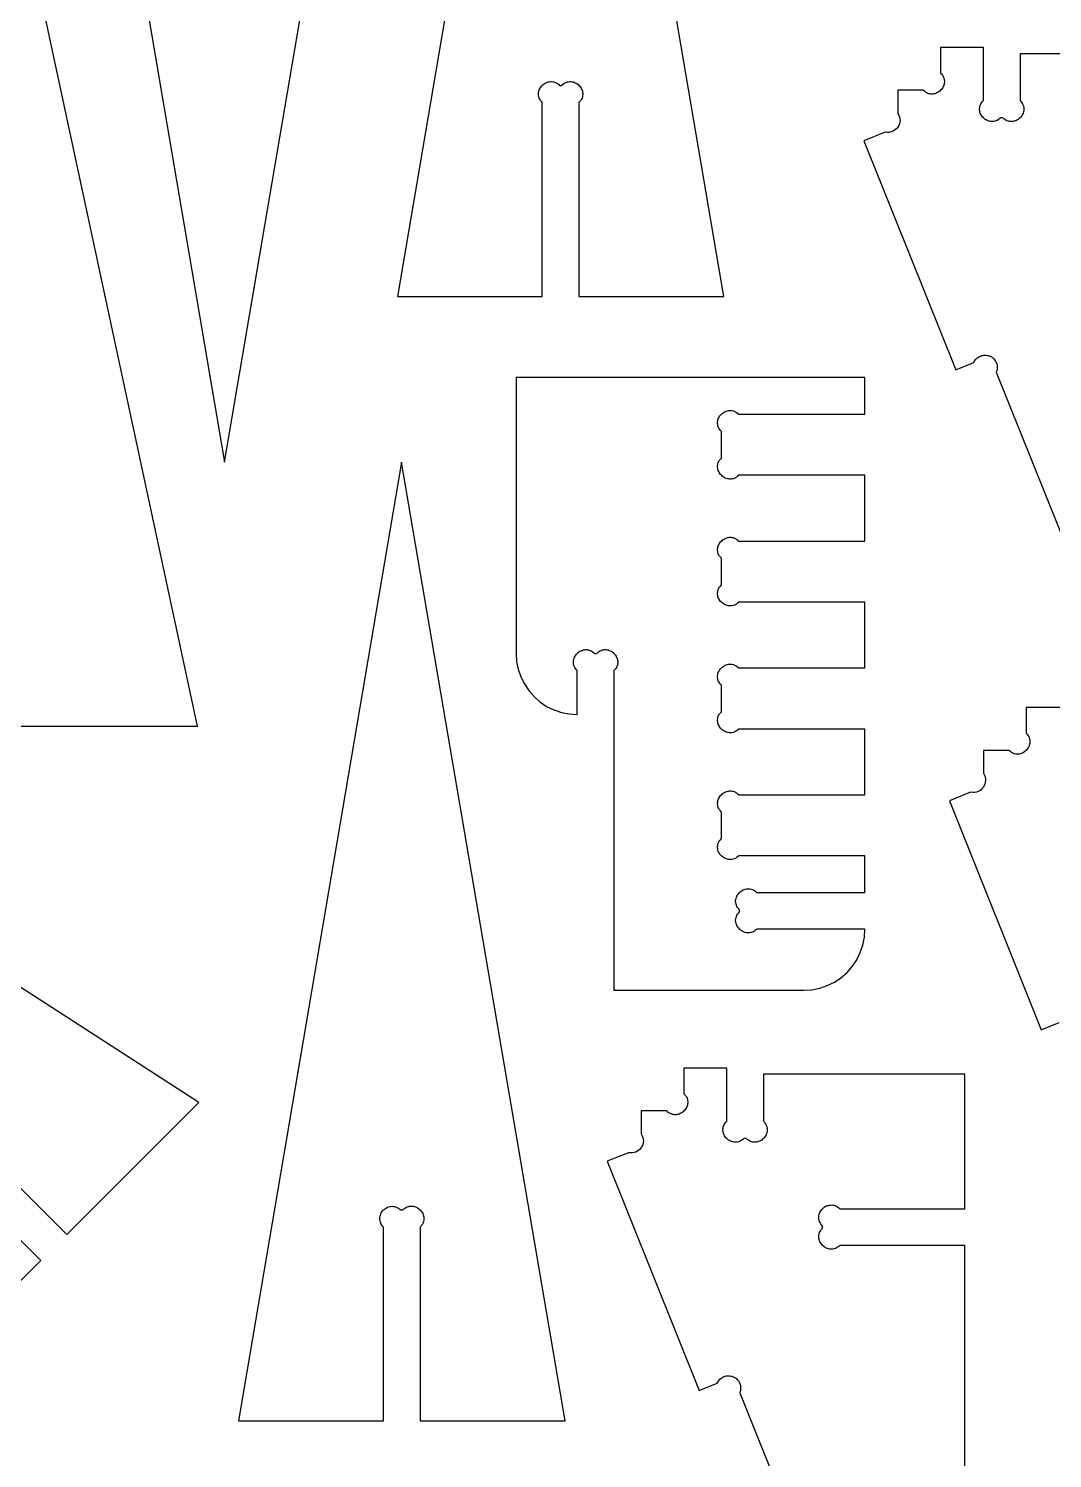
# Model space of a CAD drawing. Extents: x 105 to 1294, y 104 to 1295.
# Drawn here: x 1101.7 to 1185.5, y 845.3 to 962.3 of the extents above; entities that cross this region are included whole.
import ezdxf

# ---------------------------------------------------------------- set-up
doc = ezdxf.new("R2010")
doc.units = 0
doc.layers.add('LAYER_1', color=62, linetype='CONTINUOUS')

msp = doc.modelspace()

# ---------------------------------------------------------------- linework, layer by layer
at = {"layer": 'LAYER_1'}
for points in [[(1143.77, 956.21), (1143.69, 956.3), (1143.62, 956.39), (1143.56, 956.49), (1143.52, 956.58), (1143.49, 956.68), (1143.47, 956.77), (1143.46, 956.87), (1143.46, 956.96), (1143.47, 957.05), (1143.49, 957.15), (1143.52, 957.23), (1143.55, 957.32), (1143.6, 957.4), (1143.65, 957.48), (1143.7, 957.55), (1143.77, 957.62), (1143.84, 957.69), (1143.91, 957.74), (1143.99, 957.8), (1144.07, 957.84), (1144.16, 957.88), (1144.25, 957.9), (1144.34, 957.92), (1144.43, 957.93), (1144.52, 957.93), (1144.62, 957.92), (1144.72, 957.9), (1144.81, 957.87), (1144.91, 957.83), (1145, 957.77), (1145.09, 957.71), (1145.18, 957.62), (1145.36, 957.62), (1145.45, 957.71), (1145.54, 957.77), (1145.63, 957.83), (1145.73, 957.87), (1145.82, 957.9), (1145.92, 957.92), (1146.01, 957.93), (1146.11, 957.93), (1146.2, 957.92), (1146.29, 957.9), (1146.38, 957.88), (1146.47, 957.84), (1146.55, 957.8), (1146.63, 957.74), (1146.7, 957.69), (1146.77, 957.62), (1146.83, 957.55), (1146.89, 957.48), (1146.94, 957.4), (1146.99, 957.32), (1147.02, 957.23), (1147.05, 957.15), (1147.07, 957.05), (1147.08, 956.96), (1147.08, 956.87), (1147.07, 956.77), (1147.05, 956.68), (1147.02, 956.58), (1146.98, 956.49), (1146.92, 956.39), (1146.85, 956.3), (1146.77, 956.21), (1146.77, 940.36), (1158.63, 940.36), (1145.27, 1018.79), (1131.91, 940.36), (1143.77, 940.36)], [(1159.84, 930.72), (1170.17, 930.72), (1170.17, 933.71), (1141.62, 933.71), (1141.62, 911.15), (1141.66, 910.5), (1141.8, 909.86), (1142.01, 909.24), (1142.3, 908.65), (1142.66, 908.11), (1143.09, 907.62), (1143.58, 907.19), (1144.12, 906.82), (1144.71, 906.53), (1145.33, 906.32), (1145.98, 906.2), (1146.63, 906.15), (1146.63, 909.74), (1146.54, 909.83), (1146.48, 909.92), (1146.42, 910.01), (1146.38, 910.11), (1146.35, 910.2), (1146.33, 910.3), (1146.32, 910.39), (1146.32, 910.49), (1146.33, 910.58), (1146.35, 910.67), (1146.37, 910.76), (1146.41, 910.85), (1146.45, 910.93), (1146.51, 911.01), (1146.56, 911.08), (1146.63, 911.15), (1146.7, 911.22), (1146.77, 911.27), (1146.85, 911.32), (1146.93, 911.37), (1147.02, 911.4), (1147.11, 911.43), (1147.2, 911.45), (1147.29, 911.46), (1147.39, 911.46), (1147.48, 911.45), (1147.58, 911.43), (1147.67, 911.4), (1147.77, 911.36), (1147.86, 911.3), (1147.96, 911.23), (1148.05, 911.15), (1148.22, 911.15), (1148.31, 911.23), (1148.4, 911.3), (1148.49, 911.36), (1148.59, 911.4), (1148.68, 911.43), (1148.78, 911.45), (1148.87, 911.46), (1148.97, 911.46), (1149.06, 911.45), (1149.15, 911.43), (1149.24, 911.4), (1149.33, 911.37), (1149.41, 911.32), (1149.49, 911.27), (1149.56, 911.22), (1149.63, 911.15), (1149.69, 911.08), (1149.75, 911.01), (1149.8, 910.93), (1149.84, 910.85), (1149.88, 910.76), (1149.91, 910.67), (1149.93, 910.58), (1149.94, 910.49), (1149.94, 910.39), (1149.93, 910.3), (1149.91, 910.2), (1149.88, 910.11), (1149.83, 910.01), (1149.78, 909.92), (1149.71, 909.83), (1149.63, 909.74), (1149.63, 883.59), (1165.17, 883.59), (1165.83, 883.63), (1166.47, 883.76), (1167.08, 883.97), (1167.67, 884.26), (1168.21, 884.62), (1168.71, 885.05), (1169.14, 885.55), (1169.5, 886.09), (1169.79, 886.68), (1170.01, 887.29), (1170.13, 887.94), (1170.17, 888.59), (1161.31, 888.59), (1161.22, 888.51), (1161.13, 888.44), (1161.04, 888.38), (1160.94, 888.34), (1160.85, 888.31), (1160.75, 888.29), (1160.66, 888.28), (1160.56, 888.28), (1160.47, 888.29), (1160.38, 888.31), (1160.29, 888.34), (1160.2, 888.37), (1160.12, 888.42), (1160.04, 888.47), (1159.97, 888.53), (1159.9, 888.59), (1159.84, 888.66), (1159.78, 888.73), (1159.73, 888.81), (1159.68, 888.89), (1159.65, 888.98), (1159.62, 889.07), (1159.6, 889.16), (1159.59, 889.25), (1159.59, 889.35), (1159.6, 889.44), (1159.62, 889.54), (1159.65, 889.63), (1159.69, 889.73), (1159.75, 889.82), (1159.82, 889.91), (1159.9, 890), (1159.9, 890.18), (1159.82, 890.27), (1159.75, 890.36), (1159.69, 890.45), (1159.65, 890.55), (1159.62, 890.64), (1159.6, 890.74), (1159.59, 890.83), (1159.59, 890.93), (1159.6, 891.02), (1159.62, 891.11), (1159.65, 891.2), (1159.68, 891.29), (1159.73, 891.37), (1159.78, 891.45), (1159.84, 891.52), (1159.9, 891.59), (1159.97, 891.65), (1160.04, 891.71), (1160.12, 891.76), (1160.2, 891.81), (1160.29, 891.84), (1160.38, 891.87), (1160.47, 891.89), (1160.56, 891.9), (1160.66, 891.9), (1160.75, 891.89), (1160.85, 891.87), (1160.94, 891.84), (1161.04, 891.8), (1161.13, 891.74), (1161.22, 891.67), (1161.31, 891.59), (1170.17, 891.59), (1170.17, 894.59), (1159.84, 894.59), (1159.75, 894.51), (1159.66, 894.44), (1159.57, 894.38), (1159.47, 894.34), (1159.38, 894.31), (1159.28, 894.29), (1159.19, 894.28), (1159.09, 894.28), (1159, 894.29), (1158.91, 894.31), (1158.82, 894.34), (1158.73, 894.37), (1158.65, 894.42), (1158.57, 894.47), (1158.5, 894.53), (1158.43, 894.59), (1158.36, 894.66), (1158.3, 894.73), (1158.25, 894.81), (1158.21, 894.89), (1158.17, 894.98), (1158.14, 895.07), (1158.12, 895.16), (1158.11, 895.25), (1158.11, 895.35), (1158.12, 895.44), (1158.14, 895.54), (1158.17, 895.63), (1158.22, 895.73), (1158.27, 895.82), (1158.34, 895.91), (1158.42, 896), (1158.42, 898.17), (1158.34, 898.26), (1158.27, 898.36), (1158.22, 898.45), (1158.17, 898.54), (1158.14, 898.64), (1158.12, 898.74), (1158.11, 898.83), (1158.11, 898.93), (1158.12, 899.02), (1158.14, 899.11), (1158.17, 899.2), (1158.21, 899.28), (1158.25, 899.37), (1158.3, 899.45), (1158.36, 899.52), (1158.43, 899.59), (1158.5, 899.65), (1158.57, 899.71), (1158.65, 899.76), (1158.73, 899.8), (1158.82, 899.84), (1158.91, 899.87), (1159, 899.89), (1159.09, 899.9), (1159.19, 899.9), (1159.28, 899.89), (1159.38, 899.87), (1159.47, 899.84), (1159.57, 899.79), (1159.66, 899.74), (1159.75, 899.67), (1159.84, 899.59), (1170.17, 899.59), (1170.17, 904.96), (1159.84, 904.96), (1159.75, 904.88), (1159.66, 904.81), (1159.57, 904.76), (1159.47, 904.72), (1159.38, 904.68), (1159.28, 904.66), (1159.19, 904.65), (1159.09, 904.65), (1159, 904.67), (1158.91, 904.68), (1158.82, 904.71), (1158.73, 904.75), (1158.65, 904.79), (1158.57, 904.84), (1158.5, 904.9), (1158.43, 904.96), (1158.36, 905.03), (1158.3, 905.11), (1158.25, 905.19), (1158.21, 905.27), (1158.17, 905.35), (1158.14, 905.44), (1158.12, 905.53), (1158.11, 905.63), (1158.11, 905.72), (1158.12, 905.82), (1158.14, 905.91), (1158.17, 906.01), (1158.22, 906.1), (1158.27, 906.2), (1158.34, 906.29), (1158.42, 906.38), (1158.42, 908.55), (1158.34, 908.64), (1158.27, 908.73), (1158.22, 908.83), (1158.17, 908.92), (1158.14, 909.02), (1158.12, 909.11), (1158.11, 909.21), (1158.11, 909.3), (1158.12, 909.4), (1158.14, 909.49), (1158.17, 909.58), (1158.21, 909.66), (1158.25, 909.75), (1158.3, 909.82), (1158.36, 909.9), (1158.43, 909.97), (1158.5, 910.03), (1158.57, 910.09), (1158.65, 910.14), (1158.73, 910.18), (1158.82, 910.22), (1158.91, 910.25), (1159, 910.27), (1159.09, 910.28), (1159.19, 910.28), (1159.28, 910.27), (1159.38, 910.25), (1159.47, 910.22), (1159.57, 910.17), (1159.66, 910.12), (1159.75, 910.05), (1159.84, 909.97), (1170.17, 909.97), (1170.17, 915.34), (1159.84, 915.34), (1159.75, 915.26), (1159.66, 915.19), (1159.57, 915.13), (1159.47, 915.09), (1159.38, 915.06), (1159.28, 915.04), (1159.19, 915.03), (1159.09, 915.03), (1159, 915.04), (1158.91, 915.06), (1158.82, 915.09), (1158.73, 915.12), (1158.65, 915.17), (1158.57, 915.22), (1158.5, 915.28), (1158.43, 915.34), (1158.36, 915.41), (1158.3, 915.48), (1158.25, 915.56), (1158.21, 915.64), (1158.17, 915.73), (1158.14, 915.82), (1158.12, 915.91), (1158.11, 916), (1158.11, 916.1), (1158.12, 916.19), (1158.14, 916.29), (1158.17, 916.38), (1158.22, 916.48), (1158.27, 916.57), (1158.34, 916.66), (1158.42, 916.75), (1158.42, 918.93), (1158.34, 919.02), (1158.27, 919.11), (1158.22, 919.21), (1158.17, 919.3), (1158.14, 919.4), (1158.12, 919.49), (1158.11, 919.59), (1158.11, 919.68), (1158.12, 919.77), (1158.14, 919.86), (1158.17, 919.95), (1158.21, 920.04), (1158.25, 920.12), (1158.3, 920.2), (1158.36, 920.27), (1158.43, 920.34), (1158.5, 920.41), (1158.57, 920.46), (1158.65, 920.51), (1158.73, 920.56), (1158.82, 920.59), (1158.91, 920.62), (1159, 920.64), (1159.09, 920.65), (1159.19, 920.65), (1159.28, 920.64), (1159.38, 920.62), (1159.47, 920.59), (1159.57, 920.55), (1159.66, 920.49), (1159.75, 920.42), (1159.84, 920.34), (1170.17, 920.34), (1170.17, 925.72), (1159.84, 925.72), (1159.75, 925.64), (1159.66, 925.57), (1159.57, 925.51), (1159.47, 925.47), (1159.38, 925.44), (1159.28, 925.42), (1159.19, 925.41), (1159.09, 925.41), (1159, 925.42), (1158.91, 925.44), (1158.82, 925.47), (1158.73, 925.5), (1158.65, 925.55), (1158.57, 925.6), (1158.5, 925.65), (1158.43, 925.72), (1158.36, 925.79), (1158.3, 925.86), (1158.25, 925.94), (1158.21, 926.02), (1158.17, 926.11), (1158.14, 926.2), (1158.12, 926.29), (1158.11, 926.38), (1158.11, 926.47), (1158.12, 926.57), (1158.14, 926.66), (1158.17, 926.76), (1158.22, 926.86), (1158.27, 926.95), (1158.34, 927.04), (1158.42, 927.13), (1158.42, 929.31), (1158.34, 929.4), (1158.27, 929.49), (1158.22, 929.58), (1158.17, 929.68), (1158.14, 929.77), (1158.12, 929.87), (1158.11, 929.96), (1158.11, 930.06), (1158.12, 930.15), (1158.14, 930.24), (1158.17, 930.33), (1158.21, 930.42), (1158.25, 930.5), (1158.3, 930.58), (1158.36, 930.65), (1158.43, 930.72), (1158.5, 930.78), (1158.57, 930.84), (1158.65, 930.89), (1158.73, 930.93), (1158.82, 930.97), (1158.91, 931), (1159, 931.02), (1159.09, 931.03), (1159.19, 931.03), (1159.28, 931.02), (1159.38, 931), (1159.47, 930.97), (1159.57, 930.92), (1159.66, 930.87), (1159.75, 930.8)], [(1130.77, 864.21), (1130.7, 864.28), (1130.64, 864.37), (1130.59, 864.45), (1130.55, 864.54), (1130.52, 864.63), (1130.5, 864.72), (1130.48, 864.82), (1130.48, 864.92), (1130.48, 865.01), (1130.5, 865.11), (1130.52, 865.2), (1130.55, 865.29), (1130.59, 865.38), (1130.64, 865.47), (1130.7, 865.55), (1130.77, 865.62), (1130.85, 865.69), (1130.93, 865.75), (1131.01, 865.8), (1131.1, 865.84), (1131.19, 865.87), (1131.29, 865.9), (1131.38, 865.91), (1131.48, 865.92), (1131.57, 865.91), (1131.67, 865.9), (1131.76, 865.87), (1131.85, 865.84), (1131.94, 865.8), (1132.03, 865.75), (1132.11, 865.69), (1132.18, 865.62), (1132.35, 865.62), (1132.44, 865.7), (1132.53, 865.77), (1132.63, 865.83), (1132.72, 865.87), (1132.82, 865.9), (1132.91, 865.92), (1133.01, 865.93), (1133.1, 865.93), (1133.2, 865.92), (1133.29, 865.9), (1133.38, 865.87), (1133.46, 865.84), (1133.55, 865.79), (1133.63, 865.74), (1133.7, 865.69), (1133.77, 865.62), (1133.83, 865.55), (1133.89, 865.48), (1133.94, 865.4), (1133.99, 865.32), (1134.02, 865.23), (1134.05, 865.14), (1134.07, 865.05), (1134.08, 864.96), (1134.08, 864.87), (1134.07, 864.77), (1134.05, 864.67), (1134.02, 864.58), (1133.98, 864.48), (1133.92, 864.39), (1133.85, 864.3), (1133.77, 864.21), (1133.77, 848.37), (1145.63, 848.37), (1132.26, 926.79), (1118.9, 848.37), (1130.77, 848.37)]]:
    msp.add_lwpolyline(points, close=True, dxfattribs=at)
for points in [[(1104.4, 1005.22), (1117.77, 926.8), (1131.13, 1005.22)], [(1100.28, 905.19), (1115.56, 905.19), (1098.77, 983.21)], [(1199.35, 960.21), (1182.86, 960.21), (1182.86, 956.38), (1182.94, 956.29), (1183.01, 956.2), (1183.06, 956.11), (1183.11, 956.01), (1183.14, 955.92), (1183.16, 955.82), (1183.17, 955.72), (1183.17, 955.63), (1183.16, 955.54), (1183.14, 955.45), (1183.11, 955.36), (1183.07, 955.27), (1183.03, 955.19), (1182.98, 955.11), (1182.92, 955.03), (1182.86, 954.97), (1182.79, 954.9), (1182.72, 954.84), (1182.64, 954.79), (1182.56, 954.75), (1182.47, 954.71), (1182.38, 954.69), (1182.29, 954.67), (1182.2, 954.66), (1182.1, 954.66), (1182.01, 954.67), (1181.91, 954.69), (1181.82, 954.72), (1181.72, 954.76), (1181.63, 954.82), (1181.54, 954.89), (1181.45, 954.97), (1181.28, 954.97), (1181.19, 954.89), (1181.09, 954.82), (1181, 954.76), (1180.91, 954.72), (1180.81, 954.69), (1180.72, 954.67), (1180.62, 954.66), (1180.53, 954.66), (1180.43, 954.67), (1180.34, 954.69), (1180.25, 954.71), (1180.17, 954.75), (1180.08, 954.79), (1180.01, 954.84), (1179.93, 954.9), (1179.86, 954.97), (1179.8, 955.03), (1179.74, 955.11), (1179.69, 955.19), (1179.65, 955.27), (1179.61, 955.36), (1179.58, 955.45), (1179.56, 955.54), (1179.55, 955.63), (1179.55, 955.72), (1179.56, 955.82), (1179.58, 955.92), (1179.61, 956.01), (1179.66, 956.11), (1179.71, 956.2), (1179.78, 956.29), (1179.86, 956.38), (1179.86, 960.72), (1176.36, 960.72), (1176.36, 958.63), (1176.45, 958.54), (1176.51, 958.45), (1176.57, 958.36), (1176.61, 958.26), (1176.64, 958.17), (1176.66, 958.07), (1176.67, 957.97), (1176.67, 957.88), (1176.66, 957.79), (1176.64, 957.7), (1176.62, 957.61), (1176.58, 957.52), (1176.54, 957.44), (1176.48, 957.36), (1176.43, 957.29), (1176.36, 957.22), (1176.29, 957.15), (1176.22, 957.1), (1176.14, 957.05), (1176.06, 957), (1175.97, 956.97), (1175.88, 956.94), (1175.79, 956.92), (1175.7, 956.91), (1175.6, 956.91), (1175.51, 956.92), (1175.41, 956.94), (1175.32, 956.97), (1175.22, 957.01), (1175.13, 957.07), (1175.03, 957.14), (1174.94, 957.22), (1172.86, 957.22), (1172.86, 955.33), (1172.95, 955.19), (1173, 955.05), (1173.03, 954.9), (1173.04, 954.75), (1173.02, 954.61), (1172.99, 954.47), (1172.93, 954.34), (1172.86, 954.21), (1172.78, 954.1), (1172.67, 954), (1172.56, 953.92), (1172.43, 953.85), (1172.29, 953.81), (1172.14, 953.78), (1171.99, 953.78), (1171.83, 953.8), (1170.08, 953.09), (1177.61, 934.36), (1179.08, 934.95), (1179.12, 935.04), (1179.17, 935.12), (1179.23, 935.2), (1179.3, 935.27), (1179.37, 935.34), (1179.45, 935.39), (1179.54, 935.44), (1179.62, 935.48), (1179.71, 935.51), (1179.81, 935.53), (1179.9, 935.55), (1180, 935.55), (1180.1, 935.55), (1180.2, 935.53), (1180.29, 935.51), (1180.39, 935.48), (1180.48, 935.43), (1180.57, 935.38), (1180.64, 935.32), (1180.72, 935.25), (1180.78, 935.18), (1180.83, 935.1), (1180.88, 935.02), (1180.92, 934.93), (1180.95, 934.84), (1180.98, 934.74), (1180.99, 934.65), (1181, 934.55), (1180.99, 934.45), (1180.98, 934.36), (1180.95, 934.26), (1180.92, 934.16), (1187.92, 916.73)], [(1091.57, 876.89), (1104.85, 863.61), (1115.67, 874.42), (1048.62, 917.71)], [(1186.86, 906.72), (1183.36, 906.72), (1183.36, 904.63), (1183.44, 904.54), (1183.51, 904.45), (1183.57, 904.35), (1183.61, 904.26), (1183.64, 904.16), (1183.66, 904.07), (1183.67, 903.97), (1183.67, 903.88), (1183.66, 903.79), (1183.64, 903.69), (1183.61, 903.61), (1183.58, 903.52), (1183.53, 903.44), (1183.48, 903.36), (1183.43, 903.28), (1183.36, 903.22), (1183.29, 903.15), (1183.22, 903.09), (1183.14, 903.04), (1183.06, 903), (1182.97, 902.96), (1182.88, 902.94), (1182.79, 902.92), (1182.7, 902.91), (1182.61, 902.91), (1182.51, 902.92), (1182.41, 902.94), (1182.32, 902.97), (1182.22, 903.01), (1182.13, 903.07), (1182.04, 903.13), (1181.95, 903.22), (1179.86, 903.22), (1179.86, 901.34), (1179.94, 901.19), (1180, 901.05), (1180.03, 900.9), (1180.04, 900.75), (1180.02, 900.61), (1179.99, 900.47), (1179.93, 900.34), (1179.86, 900.22), (1179.77, 900.1), (1179.67, 900), (1179.56, 899.92), (1179.43, 899.85), (1179.29, 899.81), (1179.14, 899.78), (1178.99, 899.78), (1178.82, 899.8), (1177.08, 899.1), (1184.6, 880.36), (1186.07, 880.95)], [(1178.35, 833.23), (1178.35, 862.72), (1168.12, 862.72), (1168.03, 862.63), (1167.93, 862.57), (1167.84, 862.51), (1167.75, 862.47), (1167.65, 862.44), (1167.55, 862.42), (1167.46, 862.41), (1167.36, 862.41), (1167.27, 862.42), (1167.18, 862.44), (1167.09, 862.46), (1167, 862.5), (1166.92, 862.54), (1166.84, 862.6), (1166.77, 862.65), (1166.7, 862.72), (1166.64, 862.78), (1166.58, 862.86), (1166.53, 862.94), (1166.48, 863.02), (1166.45, 863.11), (1166.42, 863.19), (1166.4, 863.29), (1166.39, 863.38), (1166.39, 863.47), (1166.4, 863.57), (1166.42, 863.66), (1166.45, 863.76), (1166.5, 863.85), (1166.55, 863.95), (1166.62, 864.04), (1166.7, 864.13), (1166.7, 864.3), (1166.62, 864.39), (1166.55, 864.48), (1166.5, 864.58), (1166.45, 864.67), (1166.42, 864.77), (1166.4, 864.86), (1166.39, 864.96), (1166.39, 865.05), (1166.4, 865.15), (1166.42, 865.24), (1166.45, 865.33), (1166.48, 865.41), (1166.53, 865.49), (1166.58, 865.57), (1166.64, 865.65), (1166.7, 865.72), (1166.77, 865.78), (1166.84, 865.84), (1166.92, 865.89), (1167, 865.93), (1167.09, 865.97), (1167.18, 865.99), (1167.27, 866.01), (1167.36, 866.02), (1167.46, 866.03), (1167.55, 866.02), (1167.65, 866), (1167.75, 865.96), (1167.84, 865.92), (1167.93, 865.87), (1168.03, 865.8), (1168.12, 865.72), (1178.35, 865.72), (1178.35, 876.72), (1161.86, 876.72), (1161.86, 872.88), (1161.95, 872.79), (1162.01, 872.7), (1162.07, 872.6), (1162.11, 872.51), (1162.14, 872.41), (1162.16, 872.32), (1162.17, 872.22), (1162.17, 872.13), (1162.16, 872.04), (1162.14, 871.94), (1162.12, 871.86), (1162.08, 871.77), (1162.04, 871.69), (1161.98, 871.61), (1161.93, 871.53), (1161.86, 871.47), (1161.79, 871.4), (1161.72, 871.34), (1161.64, 871.29), (1161.56, 871.25), (1161.47, 871.21), (1161.38, 871.19), (1161.29, 871.17), (1161.2, 871.16), (1161.1, 871.16), (1161.01, 871.17), (1160.91, 871.19), (1160.82, 871.22), (1160.72, 871.26), (1160.63, 871.32), (1160.53, 871.38), (1160.44, 871.47), (1160.27, 871.47), (1160.18, 871.38), (1160.09, 871.32), (1160, 871.26), (1159.9, 871.22), (1159.81, 871.19), (1159.71, 871.17), (1159.62, 871.16), (1159.52, 871.16), (1159.43, 871.17), (1159.34, 871.19), (1159.25, 871.21), (1159.16, 871.25), (1159.08, 871.29), (1159, 871.34), (1158.93, 871.4), (1158.86, 871.47), (1158.8, 871.53), (1158.74, 871.61), (1158.69, 871.69), (1158.64, 871.77), (1158.61, 871.86), (1158.58, 871.94), (1158.56, 872.04), (1158.55, 872.13), (1158.55, 872.22), (1158.56, 872.32), (1158.58, 872.41), (1158.61, 872.51), (1158.66, 872.6), (1158.71, 872.7), (1158.78, 872.79), (1158.86, 872.88), (1158.86, 877.22), (1155.36, 877.22), (1155.36, 875.13), (1155.44, 875.04), (1155.51, 874.95), (1155.57, 874.85), (1155.61, 874.76), (1155.64, 874.66), (1155.66, 874.57), (1155.67, 874.47), (1155.67, 874.38), (1155.66, 874.29), (1155.64, 874.19), (1155.61, 874.11), (1155.58, 874.02), (1155.53, 873.94), (1155.48, 873.86), (1155.42, 873.78), (1155.36, 873.72), (1155.29, 873.65), (1155.22, 873.59), (1155.14, 873.54), (1155.06, 873.5), (1154.97, 873.46), (1154.88, 873.44), (1154.79, 873.42), (1154.7, 873.41), (1154.6, 873.41), (1154.51, 873.42), (1154.41, 873.44), (1154.32, 873.47), (1154.22, 873.51), (1154.13, 873.57), (1154.04, 873.63), (1153.95, 873.72), (1151.86, 873.72), (1151.86, 871.84), (1151.94, 871.69), (1152, 871.55), (1152.03, 871.4), (1152.04, 871.25), (1152.02, 871.11), (1151.99, 870.97), (1151.93, 870.84), (1151.86, 870.72), (1151.77, 870.6), (1151.67, 870.5), (1151.55, 870.42), (1151.43, 870.35), (1151.29, 870.31), (1151.14, 870.28), (1150.98, 870.28), (1150.82, 870.3), (1149.08, 869.6), (1156.6, 850.85), (1158.08, 851.45), (1158.12, 851.54), (1158.18, 851.62), (1158.24, 851.7), (1158.3, 851.77), (1158.38, 851.84), (1158.45, 851.89), (1158.54, 851.94), (1158.62, 851.98), (1158.72, 852.01), (1158.81, 852.04), (1158.9, 852.05), (1159, 852.05), (1159.1, 852.05), (1159.2, 852.03), (1159.29, 852.01), (1159.39, 851.97), (1159.48, 851.93), (1159.57, 851.88), (1159.65, 851.82), (1159.72, 851.75), (1159.78, 851.68), (1159.84, 851.6), (1159.89, 851.51), (1159.93, 851.43), (1159.96, 851.34), (1159.98, 851.24), (1159.99, 851.15), (1160, 851.05), (1159.99, 850.95), (1159.98, 850.85), (1159.95, 850.76), (1159.92, 850.66), (1166.92, 833.23)], [(1091.92, 850.67), (1102.74, 861.48), (1089.45, 874.77)]]:
    msp.add_lwpolyline(points, dxfattribs=at)

doc.saveas('drawing.dxf')
